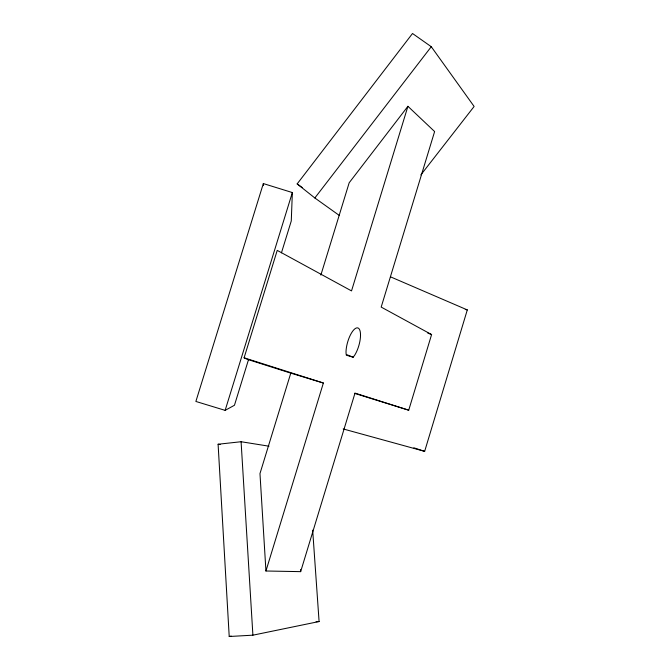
<?xml version="1.0" encoding="UTF-8"?>
<svg xmlns="http://www.w3.org/2000/svg" width="670" height="670" viewBox="0 0 670 670"><rect width="100%" height="100%" fill="white"/><g stroke="black" fill="none" stroke-linecap="round" stroke-linejoin="round"><path stroke-width="1" d="M248.578 359.43L234.458 405.258L225.145 410.367L195.875 401.456L263.335 183.572L292.354 192.558L291.274 220.966L281.442 252.841M343.182 428.942L424.654 451.354L467.3 309.909L390.568 276.861M354.489 393.34L408.725 410.191L431.597 334.573L381.188 307.086L434.621 131.555L407.921 106.304L349.179 182.768L320.863 275.085M407.921 106.304L351.524 290.906L277.229 250.387L244.098 357.797L247.397 359.354L290.788 373.131L259.977 473.573L265.94 570.999L300.663 571.644L355.008 393.097L408.725 410.191M265.94 570.999L323.375 383.022L244.098 357.797M225.145 410.367L292.354 192.558M353.174 357.21L354.69 355.192A16.524 5.871 -73.9 0 0 360.477 333.652A16.524 5.871 -73.9 0 0 353.09 330.653A16.524 5.871 -73.9 0 0 346.013 351.675L346.114 354.397L353.174 357.21L346.281 355.201M339.33 215.455L314.841 197.968L297.162 183.915L412.511 33.5L431.271 46.707L474.125 106.463L420.844 174.895M314.841 197.968L431.271 46.707M268.988 446.195L241.091 441.731L218.102 444.244L229.215 636.5L252.9 635.177L319.088 621.534L312.672 530.171M229.215 636.5L231.242 636.098M316.072 621.71L319.088 621.534M218.102 444.244L220.154 444.545M465.281 309.465L467.3 309.909M290.788 373.131L323.375 383.022M413.859 447.811L424.654 451.354M427.745 333.065L431.597 334.573M297.162 183.915L302.237 187.558M263.335 183.572L263.57 185.624M300.52 569.584L300.663 571.644M241.091 441.731L252.9 635.177"/></g></svg>
